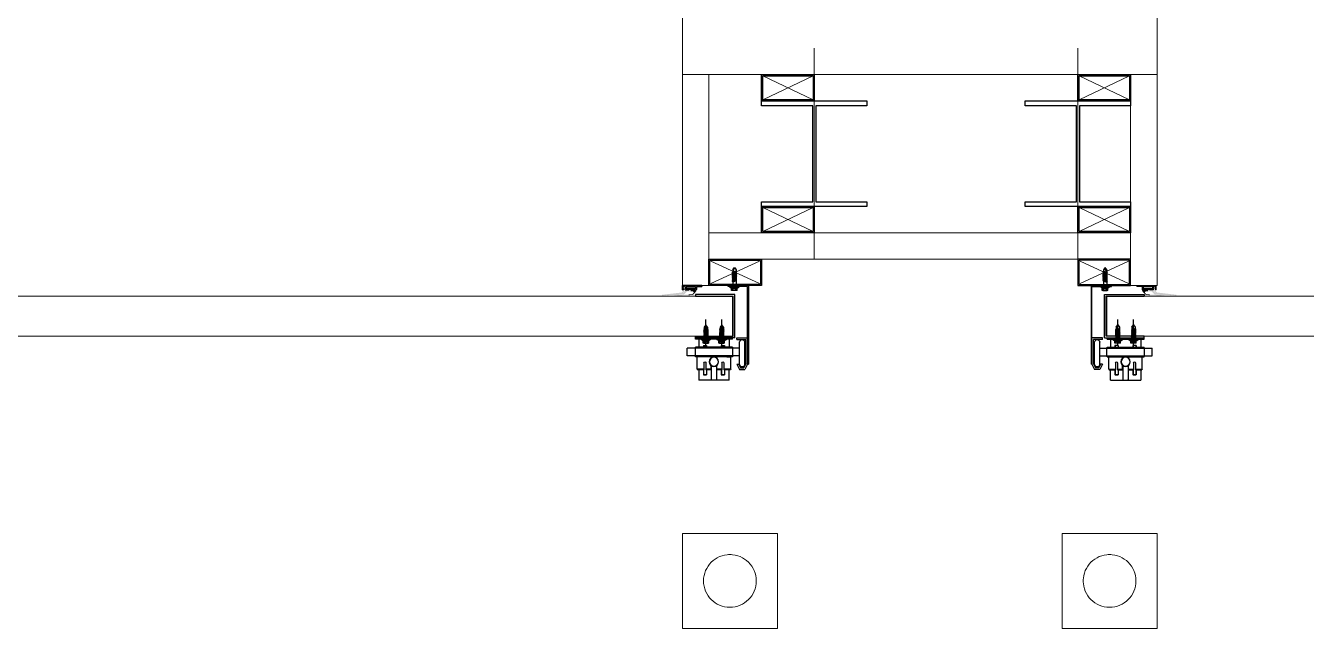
# Model space of a CAD drawing. Header units: millimetres. Extents: x 8456 to 190005487, y 619 to 455456909.
# Drawn here: x 200660.6 to 201034.6, y 158299.9 to 158475.8 of the extents above; entities that cross this region are included whole.
import ezdxf

# ---------------------------------------------------------------- set-up
doc = ezdxf.new("R2010")
doc.units = ezdxf.units.MM
doc.header["$LTSCALE"] = 400
doc.header["$MEASUREMENT"] = 0
for name, pattern in [('지하2층평면도$0$XR-평면도$0$CEN', [62, 60, -1, 0, -1]), ('지하2층평면도$0$XR-평면도$0$HID', [2, 1.1, -0.9]), ('지하2층평면도$0$XR-평면도$0$HIDDEN', [0.375, 0.25, -0.125])]:
    doc.linetypes.add(name, pattern=pattern)
doc.layers.get('0').update_dxf_attribs({"linetype": 'CONTINUOUS'})
for name, color, linetype, lineweight in [('지하2층평면도$0$0DOOR', 4, 'CONTINUOUS', 25), ('지하2층평면도$0$0FURN1', 8, '지하2층평면도$0$XR-평면도$0$HID', 18), ('지하2층평면도$0$0LINE', 1, '지하2층평면도$0$XR-평면도$0$CEN', 15), ('지하2층평면도$0$0OPEN', 1, '지하2층평면도$0$XR-평면도$0$HID', 15), ('지하2층평면도$0$0PANL', 6, 'CONTINUOUS', 20), ('지하2층평면도$0$0STL', 3, 'CONTINUOUS', 25)]:
    doc.layers.add(name, color=color, linetype=linetype, lineweight=lineweight)

# ---------------------------------------------------------------- blocks, each defined once
blk = doc.blocks.new('지하2층평면도$0$XR-평면도$0$$0$A$C3B9B04BD')
at = {"layer": '지하2층평면도$0$0OPEN', "color": 8}
for p, q in [((47.7, -47.7), (2.3, 47.7)), ((47.7, 47.7), (2.3, -47.7))]:
    blk.add_line(p, q, dxfattribs=at)
at = {"layer": '지하2층평면도$0$0STL', "color": 8}
for points in [[(0, -50), (50, -50), (50, 50), (0, 50)], [(2.3, -47.7), (47.7, -47.7), (47.7, 47.7), (2.3, 47.7)]]:
    blk.add_lwpolyline(points, close=True, dxfattribs=at)
blk = doc.blocks.new('지하2층평면도$0$XR-평면도$0$COLDSEAL')
at = {"layer": '지하2층평면도$0$0DOOR'}
for points in [[(33005188.6, -18005058), (33005172.6, -18005058), (33005172.6, -18005059.7), (33005177.3, -18005059.7), (33005177.3, -18005062.2), (33005184.6, -18005062.2), (33005184.6, -18005059.7), (33005188.6, -18005059.7)], [(33005170.6, -18005063.9, 0.197399), (33005171.5, -18005066), (33005176.6, -18005071.2, 0.18871), (33005178.6, -18005072.1), (33005184.8, -18005072.4), (33005184.8, -18005071), (33005179.3, -18005070.7, -0.18871), (33005177.3, -18005069.8), (33005176, -18005068.3, -0.615818), (33005177.6, -18005065.2), (33005181.4, -18005065.2), (33005181.4, -18005062.2), (33005176.6, -18005062.2), (33005170.6, -18005062.2)], [(33005211.7, -18005072.6), (33005179.3, -18005070.7, -0.18343), (33005177.4, -18005069.8, 0.18343), (33005179.3, -18005070.7), (33005184.8, -18005071), (33005184.8, -18005072.4), (33005211.6, -18005073.6, 0.984406), (33005211.7, -18005072.6, -0.000575)], [(33005181.4, -18005065.2), (33005181.4, -18005062.2), (33005184.6, -18005062.2), (33005190.6, -18005062.2), (33005193.2, -18005065.9, 0.221798), (33005198.3, -18005068.9), (33005226.1, -18005071.5, -0.890519), (33005226, -18005072.5, -0.090217), (33005225.9, -18005072.4), (33005197.9, -18005071.5, -0.221798), (33005190.4, -18005067.7), (33005188.8, -18005065.7, 0.266432), (33005188, -18005065.2)]]:
    blk.add_hatch(color=8, dxfattribs=at).paths.add_polyline_path(points)
h = blk.add_hatch(color=8, dxfattribs=at)
edge = h.paths.add_edge_path()
edge.add_line((33005235.4, -18005071.6), (33005235.3, -18005073.2))
edge.add_line((33005235.3, -18005073.2), (33005197.1, -18005068.9))
edge.add_arc((33005197.3, -18005067.9), 1, 226.9147, 263.5326, ccw=False)
edge.add_line((33005196.6, -18005068.7), (33005193.8, -18005066))
edge.add_arc((33005194.4, -18005065.3), 1, 190.8667, 226.9147, ccw=False)
edge.add_line((33005193.5, -18005065.5), (33005192.4, -18005059.8))
edge.add_arc((33005191.4, -18005060), 1, 10.8667, 49.2164)
edge.add_arc((33005193.3, -18005057.7), 2, 311.4859, 229.2164, ccw=False)
edge.add_line((33005194.7, -18005059.2), (33005194.9, -18005061.4))
edge.add_line((33005194.9, -18005061.4), (33005196, -18005064.8))
edge.add_arc((33005197, -18005064.5), 1, 197.7167, 223.7852)
edge.add_line((33005196.2, -18005065.2), (33005198, -18005067))
edge.add_arc((33005198.7, -18005066.3), 1, 223.7852, 263.3102)
edge.add_line((33005198.6, -18005067.3), (33005235.4, -18005071.6))
at = {"layer": '지하2층평면도$0$0DOOR', "color": 8}
for p, q in [((33005160.4, -18005054.1), (33005196.9, -18005054.1)), ((33005160.4, -18005054.1), (33005160.4, -18005055.6)), ((33005170.4, -18005055.6), (33005160.4, -18005055.6)), ((33005170.4, -18005055.6), (33005170.4, -18005061.6)), ((33005189.9, -18005055.6), (33005171.9, -18005055.6)), ((33005171.9, -18005055.6), (33005171.9, -18005060.6)), ((33005174.9, -18005054.1), (33005196.9, -18005054.1)), ((33005189.9, -18005055.6), (33005189.9, -18005060.6)), ((33005189.9, -18005055.6), (33005189.9, -18005060.6)), ((33005196.9, -18005062.1), (33005196.9, -18005054.1)), ((33005176.9, -18005062.1), (33005170.9, -18005062.1)), ((33005176.9, -18005060.6), (33005171.9, -18005060.6)), ((33005176.9, -18005062.1), (33005176.9, -18005060.6)), ((33005184.9, -18005062.1), (33005184.9, -18005060.6)), ((33005189.9, -18005060.6), (33005184.9, -18005060.6)), ((33005191.8, -18005062.1), (33005184.9, -18005062.1)), ((33005191.8, -18005062.1), (33005191.8, -18005059.4)), ((33005194.9, -18005060.5), (33005194.9, -18005059.4)), ((33005194.9, -18005060.5), (33005194.9, -18005059.4)), ((33005195.3, -18005060.5), (33005194.9, -18005060.5)), ((33005195.3, -18005060.5), (33005194.9, -18005060.5)), ((33005195.3, -18005060.5), (33005195.3, -18005061.6)), ((33005196.9, -18005062.1), (33005195.8, -18005062.1))]:
    blk.add_line(p, q, dxfattribs=at)
for centre, radius, start, end in [((33005193.3, -18005057.7), 2.25, 313.5422, 226.4578), ((33005170.9, -18005061.6), 0.5, 180, 270), ((33005195.8, -18005061.6), 0.5, 180, 270), ((33005195.8, -18005061.6), 0.5, 180, 270)]:
    blk.add_arc(centre, radius, start, end, dxfattribs=at)
blk = doc.blocks.new('지하2층평면도$0$XR-평면도$0$OHD-2(평)')
at = {"layer": '지하2층평면도$0$0DOOR', "color": 8}
for p, q in [((-202.7, 26.2), (-194.4, 22.8)), ((-202.7, 26.2), (-194.4, 22.8)), ((-202.7, 24.3), (-194.4, 20.9)), ((-202.7, 24.3), (-194.4, 20.9)), ((-201.7, 29.6), (-201.7, 26.2)), ((-201.7, 25.4), (-201.7, 24.3)), ((-197.4, 25.8), (-194.4, 24.6)), ((-197.4, 25.8), (-194.4, 24.6)), ((-195.4, 29.6), (-195.4, 25.4)), ((-195.4, 24.6), (-195.4, 23.6)), ((2402.7, 26.2), (2394.4, 22.8)), ((2402.7, 26.2), (2394.4, 22.8)), ((2397.4, 25.8), (2394.4, 24.6)), ((2397.4, 25.8), (2394.4, 24.6)), ((2402.7, 24.3), (2394.4, 20.9)), ((2402.7, 24.3), (2394.4, 20.9)), ((2395.4, 29.6), (2395.4, 25.4)), ((2395.4, 24.6), (2395.4, 23.6)), ((2401.7, 29.6), (2401.7, 26.2)), ((2401.7, 25.4), (2401.7, 24.3)), ((-202.7, 22.5), (-194.4, 19.1)), ((-202.7, 22.5), (-194.4, 19.1)), ((-202.7, 20.7), (-194.4, 17.3)), ((-202.7, 20.7), (-194.4, 17.3)), ((-202.7, 18.8), (-194.4, 15.4)), ((-202.7, 18.8), (-194.4, 15.4)), ((-202.7, 17), (-194.4, 13.6)), ((-202.7, 17), (-194.4, 13.6)), ((-202.7, 15.2), (-194.4, 11.8)), ((-202.7, 15.2), (-194.4, 11.8)), ((-202.7, 13.3), (-194.4, 9.9)), ((-202.7, 13.3), (-194.4, 9.9)), ((-202.7, 11.5), (-194.4, 8.1)), ((-202.7, 11.5), (-194.4, 8.1)), ((-202.7, 9.7), (-196.7, 7.3)), ((-201.7, 23.5), (-201.7, 22.5)), ((-201.7, 21.7), (-201.7, 20.7)), ((-201.7, 19.9), (-201.7, 18.8)), ((-201.7, 18), (-201.7, 17)), ((-201.7, 16.2), (-201.7, 15.2)), ((-201.7, 14.4), (-201.7, 13.3)), ((-201.7, 12.5), (-201.7, 11.5)), ((-201.7, 10.7), (-201.7, 9.7)), ((-201.7, 8.9), (-201.7, 0)), ((-195.4, 22.8), (-195.4, 21.7)), ((-195.4, 20.9), (-195.4, 19.9)), ((-195.4, 19.1), (-195.4, 18.1)), ((-195.4, 17.3), (-195.4, 16.2)), ((-195.4, 15.4), (-195.4, 14.4)), ((-195.4, 13.6), (-195.4, 12.6)), ((-195.4, 11.8), (-195.4, 10.7)), ((-195.4, 9.9), (-195.4, 8.9)), ((-195.4, 8.1), (-195.4, 0)), ((2402.7, 22.5), (2394.4, 19.1)), ((2402.7, 22.5), (2394.4, 19.1)), ((2402.7, 20.7), (2394.4, 17.3)), ((2402.7, 20.7), (2394.4, 17.3)), ((2402.7, 18.8), (2394.4, 15.4)), ((2402.7, 18.8), (2394.4, 15.4)), ((2402.7, 17), (2394.4, 13.6)), ((2402.7, 17), (2394.4, 13.6)), ((2402.7, 15.2), (2394.4, 11.8)), ((2402.7, 15.2), (2394.4, 11.8)), ((2402.7, 13.3), (2394.4, 9.9)), ((2402.7, 13.3), (2394.4, 9.9)), ((2402.7, 11.5), (2394.4, 8.1)), ((2402.7, 11.5), (2394.4, 8.1)), ((2395.4, 22.8), (2395.4, 21.7)), ((2395.4, 20.9), (2395.4, 19.9)), ((2395.4, 19.1), (2395.4, 18.1)), ((2395.4, 17.3), (2395.4, 16.2)), ((2395.4, 15.4), (2395.4, 14.4)), ((2395.4, 13.6), (2395.4, 12.6)), ((2395.4, 11.8), (2395.4, 10.7)), ((2395.4, 9.9), (2395.4, 8.9)), ((2395.4, 8.1), (2395.4, 0)), ((2402.7, 9.7), (2396.7, 7.3)), ((2401.7, 23.5), (2401.7, 22.5)), ((2401.7, 21.7), (2401.7, 20.7)), ((2401.7, 19.9), (2401.7, 18.8)), ((2401.7, 18), (2401.7, 17)), ((2401.7, 16.2), (2401.7, 15.2)), ((2401.7, 14.4), (2401.7, 13.3)), ((2401.7, 12.5), (2401.7, 11.5)), ((2401.7, 10.7), (2401.7, 9.7)), ((2401.7, 8.9), (2401.7, 0)), ((-203.8, -5.4), (-193.3, -5.4)), ((-203.8, -9.1), (-203.8, -5.4)), ((-202.6, -9.6), (-194.4, -9.6)), ((-201.2, -9.1), (-201.2, -5.4)), ((-195.8, -9.1), (-195.8, -5.4)), ((-195.4, -96), (-195.4, -20)), ((-193.3, -9.1), (-193.3, -5.4)), ((2403.8, -5.4), (2393.3, -5.4)), ((2393.3, -9.1), (2393.3, -5.4)), ((2402.6, -9.6), (2394.4, -9.6)), ((2395.4, -96), (2395.4, -20)), ((2395.8, -9.1), (2395.8, -5.4)), ((2401.2, -9.1), (2401.2, -5.4)), ((2403.8, -9.1), (2403.8, -5.4)), ((-174.5, -114.5), (-174.5, -64.1)), ((-144.5, -114.5), (-144.5, -64.1)), ((2344.5, -114.5), (2344.5, -64.1)), ((2374.5, -114.5), (2374.5, -64.1)), ((-170.4, -82.6), (-178.7, -86)), ((-170.4, -82.6), (-178.7, -86)), ((-175.7, -82.9), (-178.7, -84.2)), ((-175.7, -82.9), (-178.7, -84.2)), ((-170.4, -84.4), (-178.7, -87.9)), ((-170.4, -84.4), (-178.7, -87.9)), ((-170.4, -86.3), (-178.7, -89.7)), ((-170.4, -86.3), (-178.7, -89.7)), ((-170.4, -88.1), (-178.7, -91.5)), ((-170.4, -88.1), (-178.7, -91.5)), ((-170.4, -89.9), (-178.7, -93.4)), ((-170.4, -89.9), (-178.7, -93.4)), ((-170.4, -91.8), (-178.7, -95.2)), ((-170.4, -91.8), (-178.7, -95.2)), ((-170.4, -93.6), (-178.7, -97)), ((-170.4, -93.6), (-178.7, -97)), ((-170.4, -95.4), (-178.7, -98.9)), ((-170.4, -95.4), (-178.7, -98.9)), ((-177.7, -79.1), (-177.7, -83.4)), ((-177.7, -84.2), (-177.7, -85.2)), ((-177.7, -86), (-177.7, -87.1)), ((-177.7, -87.9), (-177.7, -88.9)), ((-177.7, -89.7), (-177.7, -90.7)), ((-177.7, -91.5), (-177.7, -92.5)), ((-177.7, -93.4), (-177.7, -94.4)), ((-177.7, -95.2), (-177.7, -96.2)), ((-177.7, -97), (-177.7, -98)), ((-171.4, -79.1), (-171.4, -82.6)), ((-171.4, -83.4), (-171.4, -84.4)), ((-171.4, -85.2), (-171.4, -86.3)), ((-171.4, -87.1), (-171.4, -88.1)), ((-171.4, -88.9), (-171.4, -89.9)), ((-171.4, -90.7), (-171.4, -91.8)), ((-171.4, -92.6), (-171.4, -93.6)), ((-171.4, -94.4), (-171.4, -95.4)), ((-171.4, -96.2), (-171.4, -97.3)), ((-140.4, -82.6), (-148.7, -86)), ((-140.4, -82.6), (-148.7, -86)), ((-145.7, -82.9), (-148.7, -84.2)), ((-145.7, -82.9), (-148.7, -84.2)), ((-140.4, -84.4), (-148.7, -87.9)), ((-140.4, -84.4), (-148.7, -87.9)), ((-140.4, -86.3), (-148.7, -89.7)), ((-140.4, -86.3), (-148.7, -89.7)), ((-140.4, -88.1), (-148.7, -91.5)), ((-140.4, -88.1), (-148.7, -91.5)), ((-140.4, -89.9), (-148.7, -93.4)), ((-140.4, -89.9), (-148.7, -93.4)), ((-140.4, -91.8), (-148.7, -95.2)), ((-140.4, -91.8), (-148.7, -95.2)), ((-140.4, -93.6), (-148.7, -97)), ((-140.4, -93.6), (-148.7, -97)), ((-140.4, -95.4), (-148.7, -98.9)), ((-140.4, -95.4), (-148.7, -98.9)), ((-147.7, -79.1), (-147.7, -83.4)), ((-147.7, -84.2), (-147.7, -85.2)), ((-147.7, -86), (-147.7, -87.1)), ((-147.7, -87.9), (-147.7, -88.9)), ((-147.7, -89.7), (-147.7, -90.7)), ((-147.7, -91.5), (-147.7, -92.5)), ((-147.7, -93.4), (-147.7, -94.4)), ((-147.7, -95.2), (-147.7, -96.2)), ((-147.7, -97), (-147.7, -98)), ((-141.4, -79.1), (-141.4, -82.6)), ((-141.4, -83.4), (-141.4, -84.4)), ((-141.4, -85.2), (-141.4, -86.3)), ((-141.4, -87.1), (-141.4, -88.1)), ((-141.4, -88.9), (-141.4, -89.9)), ((-141.4, -90.7), (-141.4, -91.8)), ((-141.4, -92.6), (-141.4, -93.6)), ((-141.4, -94.4), (-141.4, -95.4)), ((-141.4, -96.2), (-141.4, -97.3)), ((2340.4, -82.6), (2348.7, -86)), ((2340.4, -82.6), (2348.7, -86)), ((2340.4, -84.4), (2348.7, -87.9)), ((2340.4, -84.4), (2348.7, -87.9)), ((2340.4, -86.3), (2348.7, -89.7)), ((2340.4, -86.3), (2348.7, -89.7)), ((2340.4, -88.1), (2348.7, -91.5)), ((2340.4, -88.1), (2348.7, -91.5)), ((2340.4, -89.9), (2348.7, -93.4)), ((2340.4, -89.9), (2348.7, -93.4)), ((2340.4, -91.8), (2348.7, -95.2)), ((2340.4, -91.8), (2348.7, -95.2)), ((2340.4, -93.6), (2348.7, -97)), ((2340.4, -93.6), (2348.7, -97)), ((2340.4, -95.4), (2348.7, -98.9)), ((2340.4, -95.4), (2348.7, -98.9)), ((2341.4, -79.1), (2341.4, -82.6)), ((2341.4, -83.4), (2341.4, -84.4)), ((2341.4, -85.2), (2341.4, -86.3)), ((2341.4, -87.1), (2341.4, -88.1)), ((2341.4, -88.9), (2341.4, -89.9)), ((2341.4, -90.7), (2341.4, -91.8)), ((2341.4, -92.6), (2341.4, -93.6)), ((2341.4, -94.4), (2341.4, -95.4)), ((2341.4, -96.2), (2341.4, -97.3)), ((2345.7, -82.9), (2348.7, -84.2)), ((2345.7, -82.9), (2348.7, -84.2)), ((2347.7, -79.1), (2347.7, -83.4)), ((2347.7, -84.2), (2347.7, -85.2)), ((2347.7, -86), (2347.7, -87.1)), ((2347.7, -87.9), (2347.7, -88.9)), ((2347.7, -89.7), (2347.7, -90.7)), ((2347.7, -91.5), (2347.7, -92.5)), ((2347.7, -93.4), (2347.7, -94.4)), ((2347.7, -95.2), (2347.7, -96.2)), ((2347.7, -97), (2347.7, -98)), ((2370.4, -82.6), (2378.7, -86)), ((2370.4, -82.6), (2378.7, -86)), ((2370.4, -84.4), (2378.7, -87.9)), ((2370.4, -84.4), (2378.7, -87.9)), ((2370.4, -86.3), (2378.7, -89.7)), ((2370.4, -86.3), (2378.7, -89.7)), ((2370.4, -88.1), (2378.7, -91.5)), ((2370.4, -88.1), (2378.7, -91.5)), ((2370.4, -89.9), (2378.7, -93.4)), ((2370.4, -89.9), (2378.7, -93.4)), ((2370.4, -91.8), (2378.7, -95.2)), ((2370.4, -91.8), (2378.7, -95.2)), ((2370.4, -93.6), (2378.7, -97)), ((2370.4, -93.6), (2378.7, -97)), ((2370.4, -95.4), (2378.7, -98.9)), ((2370.4, -95.4), (2378.7, -98.9)), ((2371.4, -79.1), (2371.4, -82.6)), ((2371.4, -83.4), (2371.4, -84.4)), ((2371.4, -85.2), (2371.4, -86.3)), ((2371.4, -87.1), (2371.4, -88.1)), ((2371.4, -88.9), (2371.4, -89.9)), ((2371.4, -90.7), (2371.4, -91.8)), ((2371.4, -92.6), (2371.4, -93.6)), ((2371.4, -94.4), (2371.4, -95.4)), ((2371.4, -96.2), (2371.4, -97.3)), ((2375.7, -82.9), (2378.7, -84.2)), ((2375.7, -82.9), (2378.7, -84.2)), ((2377.7, -79.1), (2377.7, -83.4)), ((2377.7, -84.2), (2377.7, -85.2)), ((2377.7, -86), (2377.7, -87.1)), ((2377.7, -87.9), (2377.7, -88.9)), ((2377.7, -89.7), (2377.7, -90.7)), ((2377.7, -91.5), (2377.7, -92.5)), ((2377.7, -93.4), (2377.7, -94.4)), ((2377.7, -95.2), (2377.7, -96.2)), ((2377.7, -97), (2377.7, -98)), ((-218.4, -149.2), (-218.4, -107.5)), ((-208.4, -149.2), (-208.4, -107.5)), ((-208.4, -118.5), (-194.9, -118.5)), ((-194.7, -99.2), (-124.7, -99.2)), ((-194.7, -101.5), (-194.7, -99.2)), ((-194.7, -101.5), (-124.7, -101.5)), ((-194.7, -116.5), (-124.7, -116.5)), ((-188.5, -101.5), (-188.5, -116.5)), ((-179.8, -109), (-179.8, -105.3)), ((-169.3, -105.3), (-179.8, -105.3)), ((-170.4, -97.3), (-178.7, -100.7)), ((-170.4, -97.3), (-178.7, -100.7)), ((-170.5, -109.5), (-178.6, -109.5)), ((-177.7, -98.9), (-177.7, -99.9)), ((-177.7, -100.7), (-177.7, -101.5)), ((-177.3, -109), (-177.3, -105.3)), ((-170.4, -99.1), (-176.3, -101.5)), ((-171.8, -109), (-171.8, -105.3)), ((-171.4, -98.1), (-171.4, -99.1)), ((-171.4, -99.9), (-171.4, -101.5)), ((-169.3, -109), (-169.3, -105.3)), ((-149.8, -109), (-149.8, -105.3)), ((-139.3, -105.3), (-149.8, -105.3)), ((-140.4, -97.3), (-148.7, -100.7)), ((-140.4, -97.3), (-148.7, -100.7)), ((-140.5, -109.5), (-148.6, -109.5)), ((-147.7, -98.9), (-147.7, -99.9)), ((-147.7, -100.7), (-147.7, -101.5)), ((-147.3, -109), (-147.3, -105.3)), ((-140.4, -99.1), (-146.3, -101.5)), ((-141.8, -109), (-141.8, -105.3)), ((-141.4, -98.1), (-141.4, -99.1)), ((-141.4, -99.9), (-141.4, -101.5)), ((-139.3, -109), (-139.3, -105.3)), ((-131, -101.5), (-131, -116.5)), ((-124.7, -101.5), (-124.7, -99.2)), ((-124.6, -118.5), (-109.1, -118.5)), ((-109.1, -133.5), (-109.1, -118.5)), ((2309.1, -133.5), (2309.1, -118.5)), ((2324.6, -118.5), (2309.1, -118.5)), ((2394.7, -99.2), (2324.7, -99.2)), ((2324.7, -101.5), (2324.7, -99.2)), ((2394.7, -101.5), (2324.7, -101.5)), ((2394.7, -116.5), (2324.7, -116.5)), ((2331, -101.5), (2331, -116.5)), ((2339.3, -109), (2339.3, -105.3)), ((2339.3, -105.3), (2349.8, -105.3)), ((2340.4, -97.3), (2348.7, -100.7)), ((2340.4, -97.3), (2348.7, -100.7)), ((2340.4, -99.1), (2346.3, -101.5)), ((2340.5, -109.5), (2348.6, -109.5)), ((2341.4, -98.1), (2341.4, -99.1)), ((2341.4, -99.9), (2341.4, -101.5)), ((2341.8, -109), (2341.8, -105.3)), ((2347.3, -109), (2347.3, -105.3)), ((2347.7, -98.9), (2347.7, -99.9)), ((2347.7, -100.7), (2347.7, -101.5)), ((2349.8, -109), (2349.8, -105.3)), ((2369.3, -109), (2369.3, -105.3)), ((2369.3, -105.3), (2379.8, -105.3)), ((2370.4, -97.3), (2378.7, -100.7)), ((2370.4, -97.3), (2378.7, -100.7)), ((2370.4, -99.1), (2376.3, -101.5)), ((2370.5, -109.5), (2378.6, -109.5)), ((2371.4, -98.1), (2371.4, -99.1)), ((2371.4, -99.9), (2371.4, -101.5)), ((2371.8, -109), (2371.8, -105.3)), ((2377.3, -109), (2377.3, -105.3)), ((2377.7, -98.9), (2377.7, -99.9)), ((2377.7, -100.7), (2377.7, -101.5)), ((2379.8, -109), (2379.8, -105.3)), ((2388.5, -101.5), (2388.5, -116.5)), ((2394.7, -101.5), (2394.7, -99.2)), ((2408.4, -118.5), (2394.9, -118.5)), ((2408.4, -149.2), (2408.4, -107.5)), ((2418.4, -149.2), (2418.4, -107.5)), ((-208.4, -133.5), (-194.8, -133.5)), ((-194.7, -135), (-124.7, -135)), ((-191.5, -158.5), (-191.5, -136.4)), ((-184.1, -135), (-190.7, -135.4)), ((-188.5, -135.1), (-188.5, -135)), ((-135.4, -135), (-128.8, -135.4)), ((-131, -135.1), (-131, -135)), ((-128, -158.5), (-128, -136.4)), ((-124.7, -133.5), (-109.1, -133.5)), ((2324.7, -133.5), (2309.1, -133.5)), ((2394.7, -135), (2324.7, -135)), ((2328, -158.5), (2328, -136.4)), ((2335.4, -135), (2328.8, -135.4)), ((2331, -135.1), (2331, -135)), ((2384.1, -135), (2390.7, -135.4)), ((2388.5, -135.1), (2388.5, -135)), ((2391.5, -158.5), (2391.5, -136.4)), ((2408.4, -133.5), (2394.8, -133.5)), ((-191.5, -158.5), (-178.5, -158.5)), ((-191.5, -158.5), (-191, -159.5)), ((-191, -159.5), (-178.5, -159.5)), ((-188.5, -179.2), (-188.5, -159.5)), ((-178.7, -146.5), (-178.7, -159.5)), ((-178.5, -146.5), (-178.5, -159.5)), ((-174.9, -146.5), (-174.9, -159.5)), ((-174.9, -158.5), (-165.2, -158.5)), ((-174.9, -159.5), (-165.2, -159.5)), ((-174.7, -146.5), (-174.7, -159.5)), ((-165.2, -159.5), (-165.2, -151.6)), ((-164.7, -152), (-164.7, -178.2)), ((-154.7, -152), (-154.7, -178.2)), ((-154.2, -159.5), (-154.2, -151.6)), ((-154.2, -158.5), (-144.5, -158.5)), ((-154.2, -159.5), (-144.5, -159.5)), ((-144.7, -146.5), (-144.7, -159.5)), ((-144.5, -146.5), (-144.5, -159.5)), ((-140.9, -146.5), (-140.9, -159.5)), ((-140.9, -158.5), (-128, -158.5)), ((-140.9, -159.5), (-128.5, -159.5)), ((-140.7, -146.5), (-140.7, -159.5)), ((-131, -159.5), (-131, -179.2)), ((-128, -158.5), (-128.5, -159.5)), ((2340.9, -158.5), (2328, -158.5)), ((2328, -158.5), (2328.5, -159.5)), ((2340.9, -159.5), (2328.5, -159.5)), ((2331, -159.5), (2331, -179.2)), ((2340.7, -146.5), (2340.7, -159.5)), ((2340.9, -146.5), (2340.9, -159.5)), ((2344.5, -146.5), (2344.5, -159.5)), ((2354.2, -158.5), (2344.5, -158.5)), ((2354.2, -159.5), (2344.5, -159.5)), ((2344.7, -146.5), (2344.7, -159.5)), ((2354.2, -159.5), (2354.2, -151.6)), ((2354.7, -152), (2354.7, -178.2)), ((2364.7, -152), (2364.7, -178.2)), ((2365.2, -159.5), (2365.2, -151.6)), ((2374.9, -158.5), (2365.2, -158.5)), ((2374.9, -159.5), (2365.2, -159.5)), ((2374.7, -146.5), (2374.7, -159.5)), ((2374.9, -146.5), (2374.9, -159.5)), ((2378.5, -146.5), (2378.5, -159.5)), ((2391.5, -158.5), (2378.5, -158.5)), ((2391, -159.5), (2378.5, -159.5)), ((2378.7, -146.5), (2378.7, -159.5)), ((2388.5, -179.2), (2388.5, -159.5)), ((2391.5, -158.5), (2391, -159.5)), ((-188.5, -179.2), (-131, -179.2)), ((-163.7, -179.2), (-155.7, -179.2)), ((2388.5, -179.2), (2331, -179.2)), ((2363.7, -179.2), (2355.7, -179.2))]:
    blk.add_line(p, q, dxfattribs=at)
at = {"layer": '지하2층평면도$0$0DOOR', "color": 8, "lineweight": 0}
for p, q in [((2395.4, -20), (-195.4, -20)), ((-195.4, -96), (2395.4, -96))]:
    blk.add_line(p, q, dxfattribs=at)
at = {"layer": '지하2층평면도$0$0DOOR', "color": 8, "linetype": '지하2층평면도$0$XR-평면도$0$HIDDEN'}
for p, q in [((-194.9, -118.5), (-124.7, -118.5)), ((2394.9, -118.5), (2324.6, -118.5)), ((-194.8, -133.5), (-124.7, -133.5)), ((2394.8, -133.5), (2324.7, -133.5))]:
    blk.add_line(p, q, dxfattribs=at)
at = {"layer": '지하2층평면도$0$0DOOR', "color": 8, "linetype": '지하2층평면도$0$XR-평면도$0$HID'}
for p, q in [((-194.7, -118.5), (-124.6, -118.5)), ((-173.7, -113.5), (-179.7, -113.5)), ((-179.7, -113.5), (-179.7, -116.5)), ((-174, -113.8), (-179.5, -113.8)), ((-179.5, -113.8), (-179.5, -116.5)), ((-174, -113.8), (-174, -116.5)), ((-173.7, -113.5), (-173.7, -116.5)), ((-139.7, -113.5), (-145.7, -113.5)), ((-145.7, -113.5), (-145.7, -116.5)), ((-140, -113.8), (-145.5, -113.8)), ((-145.5, -113.8), (-145.5, -116.5)), ((-140, -113.8), (-140, -116.5)), ((-139.7, -113.5), (-139.7, -116.5)), ((2394.9, -118.5), (2324.6, -118.5)), ((2339.7, -113.5), (2345.7, -113.5)), ((2339.7, -113.5), (2339.7, -116.5)), ((2340, -113.8), (2345.5, -113.8)), ((2340, -113.8), (2340, -116.5)), ((2345.5, -113.8), (2345.5, -116.5)), ((2345.7, -113.5), (2345.7, -116.5)), ((2373.7, -113.5), (2379.7, -113.5)), ((2373.7, -113.5), (2373.7, -116.5)), ((2374, -113.8), (2379.5, -113.8)), ((2374, -113.8), (2374, -116.5)), ((2379.5, -113.8), (2379.5, -116.5)), ((2379.7, -113.5), (2379.7, -116.5)), ((-194.7, -133), (-124.6, -133)), ((2394.9, -133), (2324.6, -133)), ((-179.7, -159.5), (-179.7, -169.2)), ((-173.7, -169.2), (-179.7, -169.2)), ((-179.5, -159.5), (-179.5, -169)), ((-179.5, -169), (-174, -169)), ((-174, -159.5), (-174, -169)), ((-173.7, -159.5), (-173.7, -169.2)), ((-145.7, -159.5), (-145.7, -169.2)), ((-139.7, -169.2), (-145.7, -169.2)), ((-145.5, -159.5), (-145.5, -169)), ((-145.5, -169), (-140, -169)), ((-140, -159.5), (-140, -169)), ((-139.7, -159.5), (-139.7, -169.2)), ((2339.7, -159.5), (2339.7, -169.2)), ((2339.7, -169.2), (2345.7, -169.2)), ((2340, -159.5), (2340, -169)), ((2345.5, -169), (2340, -169)), ((2345.5, -159.5), (2345.5, -169)), ((2345.7, -159.5), (2345.7, -169.2)), ((2373.7, -159.5), (2373.7, -169.2)), ((2373.7, -169.2), (2379.7, -169.2)), ((2374, -159.5), (2374, -169)), ((2379.5, -169), (2374, -169)), ((2379.5, -159.5), (2379.5, -169)), ((2379.7, -159.5), (2379.7, -169.2))]:
    blk.add_line(p, q, dxfattribs=at)
at = {"layer": '지하2층평면도$0$0DOOR', "color": 8}
for points in [[(-201.7, 26.6), (-202.7, 26.2), (-201.7, 27)], [(-201.7, 26.6), (-202.7, 26.2), (-201.7, 27)], [(-201.7, 24.7), (-202.7, 24.3), (-201.7, 25.1)], [(-201.7, 24.7), (-202.7, 24.3), (-201.7, 25.1)], [(-201.7, 27.6), (-197.4, 25.8), (-195.4, 27), (-197.8, 29.5), (-198.5, 34.4)], [(-195.4, 29.6), (-198.5, 34.4), (-201.7, 29.6)], [(-195.4, 24.2), (-194.4, 24.6), (-195.4, 23.8)], [(2395.4, 24.2), (2394.4, 24.6), (2395.4, 23.8)], [(2401.7, 27.6), (2397.4, 25.8), (2395.4, 27), (2397.8, 29.5), (2398.5, 34.4)], [(2395.4, 29.6), (2398.5, 34.4), (2401.7, 29.6)], [(2401.7, 26.6), (2402.7, 26.2), (2401.7, 27)], [(2401.7, 26.6), (2402.7, 26.2), (2401.7, 27)], [(2401.7, 24.7), (2402.7, 24.3), (2401.7, 25.1)], [(2401.7, 24.7), (2402.7, 24.3), (2401.7, 25.1)], [(-201.7, 22.9), (-202.7, 22.5), (-201.7, 23.3)], [(-201.7, 22.9), (-202.7, 22.5), (-201.7, 23.3)], [(-201.7, 21.1), (-202.7, 20.7), (-201.7, 21.5)], [(-201.7, 21.1), (-202.7, 20.7), (-201.7, 21.5)], [(-201.7, 19.2), (-202.7, 18.8), (-201.7, 19.6)], [(-201.7, 19.2), (-202.7, 18.8), (-201.7, 19.6)], [(-201.7, 17.4), (-202.7, 17), (-201.7, 17.8)], [(-201.7, 17.4), (-202.7, 17), (-201.7, 17.8)], [(-201.7, 15.6), (-202.7, 15.2), (-201.7, 16)], [(-201.7, 15.6), (-202.7, 15.2), (-201.7, 16)], [(-201.7, 13.7), (-202.7, 13.3), (-201.7, 14.1)], [(-201.7, 13.7), (-202.7, 13.3), (-201.7, 14.1)], [(-201.7, 11.9), (-202.7, 11.5), (-201.7, 12.3)], [(-201.7, 11.9), (-202.7, 11.5), (-201.7, 12.3)], [(-201.7, 10.1), (-202.7, 9.7), (-201.7, 10.5)], [(-195.9, 7.3), (-201.7, 9.7), (-202.7, 9.7), (-201.7, 8.9), (-197.8, 7.3)], [(-195.4, 22.4), (-194.4, 22.8), (-195.4, 22)], [(-195.4, 20.5), (-194.4, 20.9), (-195.4, 20.1)], [(-195.4, 18.7), (-194.4, 19.1), (-195.4, 18.3)], [(-195.4, 16.9), (-194.4, 17.3), (-195.4, 16.5)], [(-195.4, 15), (-194.4, 15.4), (-195.4, 14.6)], [(-195.4, 13.2), (-194.4, 13.6), (-195.4, 12.8)], [(-195.4, 11.4), (-194.4, 11.8), (-195.4, 11)], [(-195.4, 9.5), (-194.4, 9.9), (-195.4, 9.1)], [(-195.4, 7.7), (-194.4, 8.1), (-195.4, 7.3)], [(2395.4, 22.4), (2394.4, 22.8), (2395.4, 22)], [(2395.4, 20.5), (2394.4, 20.9), (2395.4, 20.1)], [(2395.4, 18.7), (2394.4, 19.1), (2395.4, 18.3)], [(2395.4, 16.9), (2394.4, 17.3), (2395.4, 16.5)], [(2395.4, 15), (2394.4, 15.4), (2395.4, 14.6)], [(2395.4, 13.2), (2394.4, 13.6), (2395.4, 12.8)], [(2395.4, 11.4), (2394.4, 11.8), (2395.4, 11)], [(2395.4, 9.5), (2394.4, 9.9), (2395.4, 9.1)], [(2395.4, 7.7), (2394.4, 8.1), (2395.4, 7.3)], [(2395.9, 7.3), (2401.7, 9.7), (2402.7, 9.7), (2401.7, 8.9), (2397.8, 7.3)], [(2401.7, 22.9), (2402.7, 22.5), (2401.7, 23.3)], [(2401.7, 22.9), (2402.7, 22.5), (2401.7, 23.3)], [(2401.7, 21.1), (2402.7, 20.7), (2401.7, 21.5)], [(2401.7, 21.1), (2402.7, 20.7), (2401.7, 21.5)], [(2401.7, 19.2), (2402.7, 18.8), (2401.7, 19.6)], [(2401.7, 19.2), (2402.7, 18.8), (2401.7, 19.6)], [(2401.7, 17.4), (2402.7, 17), (2401.7, 17.8)], [(2401.7, 17.4), (2402.7, 17), (2401.7, 17.8)], [(2401.7, 15.6), (2402.7, 15.2), (2401.7, 16)], [(2401.7, 15.6), (2402.7, 15.2), (2401.7, 16)], [(2401.7, 13.7), (2402.7, 13.3), (2401.7, 14.1)], [(2401.7, 13.7), (2402.7, 13.3), (2401.7, 14.1)], [(2401.7, 11.9), (2402.7, 11.5), (2401.7, 12.3)], [(2401.7, 11.9), (2402.7, 11.5), (2401.7, 12.3)], [(2401.7, 10.1), (2402.7, 9.7), (2401.7, 10.5)], [(-177.7, -84.6), (-178.7, -84.2), (-177.7, -85)], [(-177.7, -86.4), (-178.7, -86), (-177.7, -86.8)], [(-177.7, -88.3), (-178.7, -87.9), (-177.7, -88.7)], [(-177.7, -90.1), (-178.7, -89.7), (-177.7, -90.5)], [(-177.7, -91.9), (-178.7, -91.5), (-177.7, -92.3)], [(-177.7, -93.8), (-178.7, -93.4), (-177.7, -94.2)], [(-177.7, -95.6), (-178.7, -95.2), (-177.7, -96)], [(-177.7, -97.4), (-178.7, -97), (-177.7, -97.8)], [(-177.7, -79.1), (-174.5, -74.3), (-171.4, -79.1)], [(-171.4, -81.2), (-175.7, -83), (-177.7, -81.8), (-175.3, -79.3), (-174.5, -74.3)], [(-171.4, -82.2), (-170.4, -82.6), (-171.4, -81.8)], [(-171.4, -82.2), (-170.4, -82.6), (-171.4, -81.8)], [(-171.4, -84), (-170.4, -84.4), (-171.4, -83.6)], [(-171.4, -84), (-170.4, -84.4), (-171.4, -83.6)], [(-171.4, -85.9), (-170.4, -86.3), (-171.4, -85.5)], [(-171.4, -85.9), (-170.4, -86.3), (-171.4, -85.5)], [(-171.4, -87.7), (-170.4, -88.1), (-171.4, -87.3)], [(-171.4, -87.7), (-170.4, -88.1), (-171.4, -87.3)], [(-171.4, -89.5), (-170.4, -89.9), (-171.4, -89.1)], [(-171.4, -89.5), (-170.4, -89.9), (-171.4, -89.1)], [(-171.4, -91.4), (-170.4, -91.8), (-171.4, -91)], [(-171.4, -91.4), (-170.4, -91.8), (-171.4, -91)], [(-171.4, -93.2), (-170.4, -93.6), (-171.4, -92.8)], [(-171.4, -93.2), (-170.4, -93.6), (-171.4, -92.8)], [(-171.4, -95), (-170.4, -95.4), (-171.4, -94.6)], [(-171.4, -95), (-170.4, -95.4), (-171.4, -94.6)], [(-171.4, -96.9), (-170.4, -97.3), (-171.4, -96.5)], [(-171.4, -96.9), (-170.4, -97.3), (-171.4, -96.5)], [(-147.7, -84.6), (-148.7, -84.2), (-147.7, -85)], [(-147.7, -86.4), (-148.7, -86), (-147.7, -86.8)], [(-147.7, -88.3), (-148.7, -87.9), (-147.7, -88.7)], [(-147.7, -90.1), (-148.7, -89.7), (-147.7, -90.5)], [(-147.7, -91.9), (-148.7, -91.5), (-147.7, -92.3)], [(-147.7, -93.8), (-148.7, -93.4), (-147.7, -94.2)], [(-147.7, -95.6), (-148.7, -95.2), (-147.7, -96)], [(-147.7, -97.4), (-148.7, -97), (-147.7, -97.8)], [(-147.7, -79.1), (-144.5, -74.3), (-141.4, -79.1)], [(-141.4, -81.2), (-145.7, -83), (-147.7, -81.8), (-145.3, -79.3), (-144.5, -74.3)], [(-141.4, -82.2), (-140.4, -82.6), (-141.4, -81.8)], [(-141.4, -82.2), (-140.4, -82.6), (-141.4, -81.8)], [(-141.4, -84), (-140.4, -84.4), (-141.4, -83.6)], [(-141.4, -84), (-140.4, -84.4), (-141.4, -83.6)], [(-141.4, -85.9), (-140.4, -86.3), (-141.4, -85.5)], [(-141.4, -85.9), (-140.4, -86.3), (-141.4, -85.5)], [(-141.4, -87.7), (-140.4, -88.1), (-141.4, -87.3)], [(-141.4, -87.7), (-140.4, -88.1), (-141.4, -87.3)], [(-141.4, -89.5), (-140.4, -89.9), (-141.4, -89.1)], [(-141.4, -89.5), (-140.4, -89.9), (-141.4, -89.1)], [(-141.4, -91.4), (-140.4, -91.8), (-141.4, -91)], [(-141.4, -91.4), (-140.4, -91.8), (-141.4, -91)], [(-141.4, -93.2), (-140.4, -93.6), (-141.4, -92.8)], [(-141.4, -93.2), (-140.4, -93.6), (-141.4, -92.8)], [(-141.4, -95), (-140.4, -95.4), (-141.4, -94.6)], [(-141.4, -95), (-140.4, -95.4), (-141.4, -94.6)], [(-141.4, -96.9), (-140.4, -97.3), (-141.4, -96.5)], [(-141.4, -96.9), (-140.4, -97.3), (-141.4, -96.5)], [(2341.4, -82.2), (2340.4, -82.6), (2341.4, -81.8)], [(2341.4, -82.2), (2340.4, -82.6), (2341.4, -81.8)], [(2341.4, -84), (2340.4, -84.4), (2341.4, -83.6)], [(2341.4, -84), (2340.4, -84.4), (2341.4, -83.6)], [(2341.4, -85.9), (2340.4, -86.3), (2341.4, -85.5)], [(2341.4, -85.9), (2340.4, -86.3), (2341.4, -85.5)], [(2341.4, -87.7), (2340.4, -88.1), (2341.4, -87.3)], [(2341.4, -87.7), (2340.4, -88.1), (2341.4, -87.3)], [(2341.4, -89.5), (2340.4, -89.9), (2341.4, -89.1)], [(2341.4, -89.5), (2340.4, -89.9), (2341.4, -89.1)], [(2341.4, -91.4), (2340.4, -91.8), (2341.4, -91)], [(2341.4, -91.4), (2340.4, -91.8), (2341.4, -91)], [(2341.4, -93.2), (2340.4, -93.6), (2341.4, -92.8)], [(2341.4, -93.2), (2340.4, -93.6), (2341.4, -92.8)], [(2341.4, -95), (2340.4, -95.4), (2341.4, -94.6)], [(2341.4, -95), (2340.4, -95.4), (2341.4, -94.6)], [(2341.4, -96.9), (2340.4, -97.3), (2341.4, -96.5)], [(2341.4, -96.9), (2340.4, -97.3), (2341.4, -96.5)], [(2347.7, -79.1), (2344.5, -74.3), (2341.4, -79.1)], [(2341.4, -81.2), (2345.7, -83), (2347.7, -81.8), (2345.3, -79.3), (2344.5, -74.3)], [(2347.7, -84.6), (2348.7, -84.2), (2347.7, -85)], [(2347.7, -86.4), (2348.7, -86), (2347.7, -86.8)], [(2347.7, -88.3), (2348.7, -87.9), (2347.7, -88.7)], [(2347.7, -90.1), (2348.7, -89.7), (2347.7, -90.5)], [(2347.7, -91.9), (2348.7, -91.5), (2347.7, -92.3)], [(2347.7, -93.8), (2348.7, -93.4), (2347.7, -94.2)], [(2347.7, -95.6), (2348.7, -95.2), (2347.7, -96)], [(2347.7, -97.4), (2348.7, -97), (2347.7, -97.8)], [(2371.4, -82.2), (2370.4, -82.6), (2371.4, -81.8)], [(2371.4, -82.2), (2370.4, -82.6), (2371.4, -81.8)], [(2371.4, -84), (2370.4, -84.4), (2371.4, -83.6)], [(2371.4, -84), (2370.4, -84.4), (2371.4, -83.6)], [(2371.4, -85.9), (2370.4, -86.3), (2371.4, -85.5)], [(2371.4, -85.9), (2370.4, -86.3), (2371.4, -85.5)], [(2371.4, -87.7), (2370.4, -88.1), (2371.4, -87.3)], [(2371.4, -87.7), (2370.4, -88.1), (2371.4, -87.3)], [(2371.4, -89.5), (2370.4, -89.9), (2371.4, -89.1)], [(2371.4, -89.5), (2370.4, -89.9), (2371.4, -89.1)], [(2371.4, -91.4), (2370.4, -91.8), (2371.4, -91)], [(2371.4, -91.4), (2370.4, -91.8), (2371.4, -91)], [(2371.4, -93.2), (2370.4, -93.6), (2371.4, -92.8)], [(2371.4, -93.2), (2370.4, -93.6), (2371.4, -92.8)], [(2371.4, -95), (2370.4, -95.4), (2371.4, -94.6)], [(2371.4, -95), (2370.4, -95.4), (2371.4, -94.6)], [(2371.4, -96.9), (2370.4, -97.3), (2371.4, -96.5)], [(2371.4, -96.9), (2370.4, -97.3), (2371.4, -96.5)], [(2377.7, -79.1), (2374.5, -74.3), (2371.4, -79.1)], [(2371.4, -81.2), (2375.7, -83), (2377.7, -81.8), (2375.3, -79.3), (2374.5, -74.3)], [(2377.7, -84.6), (2378.7, -84.2), (2377.7, -85)], [(2377.7, -86.4), (2378.7, -86), (2377.7, -86.8)], [(2377.7, -88.3), (2378.7, -87.9), (2377.7, -88.7)], [(2377.7, -90.1), (2378.7, -89.7), (2377.7, -90.5)], [(2377.7, -91.9), (2378.7, -91.5), (2377.7, -92.3)], [(2377.7, -93.8), (2378.7, -93.4), (2377.7, -94.2)], [(2377.7, -95.6), (2378.7, -95.2), (2377.7, -96)], [(2377.7, -97.4), (2378.7, -97), (2377.7, -97.8)], [(-177.7, -99.3), (-178.7, -98.9), (-177.7, -99.7)], [(-177.7, -101.1), (-178.7, -100.7), (-177.7, -101.5)], [(-177.2, -101.5), (-171.4, -99.1), (-170.4, -99.1), (-171.4, -99.9), (-175.2, -101.5)], [(-171.4, -98.7), (-170.4, -99.1), (-171.4, -98.3)], [(-147.7, -99.3), (-148.7, -98.9), (-147.7, -99.7)], [(-147.7, -101.1), (-148.7, -100.7), (-147.7, -101.5)], [(-147.2, -101.5), (-141.4, -99.1), (-140.4, -99.1), (-141.4, -99.9), (-145.2, -101.5)], [(-141.4, -98.7), (-140.4, -99.1), (-141.4, -98.3)], [(2341.4, -98.7), (2340.4, -99.1), (2341.4, -98.3)], [(2347.2, -101.5), (2341.4, -99.1), (2340.4, -99.1), (2341.4, -99.9), (2345.2, -101.5)], [(2347.7, -99.3), (2348.7, -98.9), (2347.7, -99.7)], [(2347.7, -101.1), (2348.7, -100.7), (2347.7, -101.5)], [(2371.4, -98.7), (2370.4, -99.1), (2371.4, -98.3)], [(2377.2, -101.5), (2371.4, -99.1), (2370.4, -99.1), (2371.4, -99.9), (2375.2, -101.5)], [(2377.7, -99.3), (2378.7, -98.9), (2377.7, -99.7)], [(2377.7, -101.1), (2378.7, -100.7), (2377.7, -101.5)]]:
    blk.add_lwpolyline(points, dxfattribs=at)
for points in [[(-194.4, 22.8), (-195.4, 23.6), (-201.7, 26.2), (-202.7, 26.2), (-201.7, 25.4), (-195.4, 22.8)], [(-194.4, 20.9), (-195.4, 21.7), (-201.7, 24.3), (-202.7, 24.3), (-201.7, 23.5), (-195.4, 20.9)], [(-194.4, 24.6), (-195.4, 25.4), (-196.4, 25.8), (-197.4, 25.8), (-196.4, 25), (-195.4, 24.6)], [(2394.4, 22.8), (2395.4, 23.6), (2401.7, 26.2), (2402.7, 26.2), (2401.7, 25.4), (2395.4, 22.8)], [(2394.4, 24.6), (2395.4, 25.4), (2396.4, 25.8), (2397.4, 25.8), (2396.4, 25), (2395.4, 24.6)], [(2394.4, 20.9), (2395.4, 21.7), (2401.7, 24.3), (2402.7, 24.3), (2401.7, 23.5), (2395.4, 20.9)], [(-194.4, 19.1), (-195.4, 19.9), (-201.7, 22.5), (-202.7, 22.5), (-201.7, 21.7), (-195.4, 19.1)], [(-194.4, 17.3), (-195.4, 18.1), (-201.7, 20.7), (-202.7, 20.7), (-201.7, 19.9), (-195.4, 17.3)], [(-194.4, 15.4), (-195.4, 16.2), (-201.7, 18.8), (-202.7, 18.8), (-201.7, 18), (-195.4, 15.4)], [(-194.4, 13.6), (-195.4, 14.4), (-201.7, 17), (-202.7, 17), (-201.7, 16.2), (-195.4, 13.6)], [(-194.4, 11.8), (-195.4, 12.6), (-201.7, 15.2), (-202.7, 15.2), (-201.7, 14.4), (-195.4, 11.8)], [(-194.4, 9.9), (-195.4, 10.7), (-201.7, 13.3), (-202.7, 13.3), (-201.7, 12.5), (-195.4, 9.9)], [(-194.4, 8.1), (-195.4, 8.9), (-201.7, 11.5), (-202.7, 11.5), (-201.7, 10.7), (-195.4, 8.1)], [(2394.4, 19.1), (2395.4, 19.9), (2401.7, 22.5), (2402.7, 22.5), (2401.7, 21.7), (2395.4, 19.1)], [(2394.4, 17.3), (2395.4, 18.1), (2401.7, 20.7), (2402.7, 20.7), (2401.7, 19.9), (2395.4, 17.3)], [(2394.4, 15.4), (2395.4, 16.2), (2401.7, 18.8), (2402.7, 18.8), (2401.7, 18), (2395.4, 15.4)], [(2394.4, 13.6), (2395.4, 14.4), (2401.7, 17), (2402.7, 17), (2401.7, 16.2), (2395.4, 13.6)], [(2394.4, 11.8), (2395.4, 12.6), (2401.7, 15.2), (2402.7, 15.2), (2401.7, 14.4), (2395.4, 11.8)], [(2394.4, 9.9), (2395.4, 10.7), (2401.7, 13.3), (2402.7, 13.3), (2401.7, 12.5), (2395.4, 9.9)], [(2394.4, 8.1), (2395.4, 8.9), (2401.7, 11.5), (2402.7, 11.5), (2401.7, 10.7), (2395.4, 8.1)], [(-189.5, -2.4), (-207.5, -2.4), (-207.5, -1.6), (-189.5, -1.6)], [(-194.2, -5.4), (-202.8, -5.4), (-207.5, -2.4), (-189.5, -2.4)], [(2389.5, -2.4), (2407.5, -2.4), (2407.5, -1.6), (2389.5, -1.6)], [(2394.2, -5.4), (2402.8, -5.4), (2407.5, -2.4), (2389.5, -2.4)], [(-178.7, -86), (-177.7, -85.2), (-171.4, -82.6), (-170.4, -82.6), (-171.4, -83.4), (-177.7, -86)], [(-178.7, -84.2), (-177.7, -83.4), (-176.7, -82.9), (-175.7, -82.9), (-176.7, -83.8), (-177.7, -84.2)], [(-178.7, -87.9), (-177.7, -87.1), (-171.4, -84.4), (-170.4, -84.4), (-171.4, -85.2), (-177.7, -87.9)], [(-178.7, -89.7), (-177.7, -88.9), (-171.4, -86.3), (-170.4, -86.3), (-171.4, -87.1), (-177.7, -89.7)], [(-178.7, -91.5), (-177.7, -90.7), (-171.4, -88.1), (-170.4, -88.1), (-171.4, -88.9), (-177.7, -91.5)], [(-178.7, -93.4), (-177.7, -92.5), (-171.4, -89.9), (-170.4, -89.9), (-171.4, -90.7), (-177.7, -93.4)], [(-178.7, -95.2), (-177.7, -94.4), (-171.4, -91.8), (-170.4, -91.8), (-171.4, -92.6), (-177.7, -95.2)], [(-178.7, -97), (-177.7, -96.2), (-171.4, -93.6), (-170.4, -93.6), (-171.4, -94.4), (-177.7, -97)], [(-178.7, -98.9), (-177.7, -98), (-171.4, -95.4), (-170.4, -95.4), (-171.4, -96.2), (-177.7, -98.9)], [(-148.7, -86), (-147.7, -85.2), (-141.4, -82.6), (-140.4, -82.6), (-141.4, -83.4), (-147.7, -86)], [(-148.7, -84.2), (-147.7, -83.4), (-146.7, -82.9), (-145.7, -82.9), (-146.7, -83.8), (-147.7, -84.2)], [(-148.7, -87.9), (-147.7, -87.1), (-141.4, -84.4), (-140.4, -84.4), (-141.4, -85.2), (-147.7, -87.9)], [(-148.7, -89.7), (-147.7, -88.9), (-141.4, -86.3), (-140.4, -86.3), (-141.4, -87.1), (-147.7, -89.7)], [(-148.7, -91.5), (-147.7, -90.7), (-141.4, -88.1), (-140.4, -88.1), (-141.4, -88.9), (-147.7, -91.5)], [(-148.7, -93.4), (-147.7, -92.5), (-141.4, -89.9), (-140.4, -89.9), (-141.4, -90.7), (-147.7, -93.4)], [(-148.7, -95.2), (-147.7, -94.4), (-141.4, -91.8), (-140.4, -91.8), (-141.4, -92.6), (-147.7, -95.2)], [(-148.7, -97), (-147.7, -96.2), (-141.4, -93.6), (-140.4, -93.6), (-141.4, -94.4), (-147.7, -97)], [(-148.7, -98.9), (-147.7, -98), (-141.4, -95.4), (-140.4, -95.4), (-141.4, -96.2), (-147.7, -98.9)], [(2348.7, -86), (2347.7, -85.2), (2341.4, -82.6), (2340.4, -82.6), (2341.4, -83.4), (2347.7, -86)], [(2348.7, -87.9), (2347.7, -87.1), (2341.4, -84.4), (2340.4, -84.4), (2341.4, -85.2), (2347.7, -87.9)], [(2348.7, -89.7), (2347.7, -88.9), (2341.4, -86.3), (2340.4, -86.3), (2341.4, -87.1), (2347.7, -89.7)], [(2348.7, -91.5), (2347.7, -90.7), (2341.4, -88.1), (2340.4, -88.1), (2341.4, -88.9), (2347.7, -91.5)], [(2348.7, -93.4), (2347.7, -92.5), (2341.4, -89.9), (2340.4, -89.9), (2341.4, -90.7), (2347.7, -93.4)], [(2348.7, -95.2), (2347.7, -94.4), (2341.4, -91.8), (2340.4, -91.8), (2341.4, -92.6), (2347.7, -95.2)], [(2348.7, -97), (2347.7, -96.2), (2341.4, -93.6), (2340.4, -93.6), (2341.4, -94.4), (2347.7, -97)], [(2348.7, -98.9), (2347.7, -98), (2341.4, -95.4), (2340.4, -95.4), (2341.4, -96.2), (2347.7, -98.9)], [(2348.7, -84.2), (2347.7, -83.4), (2346.7, -82.9), (2345.7, -82.9), (2346.7, -83.8), (2347.7, -84.2)], [(2378.7, -86), (2377.7, -85.2), (2371.4, -82.6), (2370.4, -82.6), (2371.4, -83.4), (2377.7, -86)], [(2378.7, -87.9), (2377.7, -87.1), (2371.4, -84.4), (2370.4, -84.4), (2371.4, -85.2), (2377.7, -87.9)], [(2378.7, -89.7), (2377.7, -88.9), (2371.4, -86.3), (2370.4, -86.3), (2371.4, -87.1), (2377.7, -89.7)], [(2378.7, -91.5), (2377.7, -90.7), (2371.4, -88.1), (2370.4, -88.1), (2371.4, -88.9), (2377.7, -91.5)], [(2378.7, -93.4), (2377.7, -92.5), (2371.4, -89.9), (2370.4, -89.9), (2371.4, -90.7), (2377.7, -93.4)], [(2378.7, -95.2), (2377.7, -94.4), (2371.4, -91.8), (2370.4, -91.8), (2371.4, -92.6), (2377.7, -95.2)], [(2378.7, -97), (2377.7, -96.2), (2371.4, -93.6), (2370.4, -93.6), (2371.4, -94.4), (2377.7, -97)], [(2378.7, -98.9), (2377.7, -98), (2371.4, -95.4), (2370.4, -95.4), (2371.4, -96.2), (2377.7, -98.9)], [(2378.7, -84.2), (2377.7, -83.4), (2376.7, -82.9), (2375.7, -82.9), (2376.7, -83.8), (2377.7, -84.2)], [(-183.5, -102.3), (-165.5, -102.3), (-165.5, -101.5), (-183.5, -101.5)], [(-178.8, -105.3), (-170.2, -105.3), (-165.5, -102.3), (-183.5, -102.3)], [(-178.7, -100.7), (-177.7, -99.9), (-171.4, -97.3), (-170.4, -97.3), (-171.4, -98.1), (-177.7, -100.7)], [(-153.5, -102.3), (-135.5, -102.3), (-135.5, -101.5), (-153.5, -101.5)], [(-148.8, -105.3), (-140.2, -105.3), (-135.5, -102.3), (-153.5, -102.3)], [(-148.7, -100.7), (-147.7, -99.9), (-141.4, -97.3), (-140.4, -97.3), (-141.4, -98.1), (-147.7, -100.7)], [(2353.5, -102.3), (2335.5, -102.3), (2335.5, -101.5), (2353.5, -101.5)], [(2348.8, -105.3), (2340.2, -105.3), (2335.5, -102.3), (2353.5, -102.3)], [(2348.7, -100.7), (2347.7, -99.9), (2341.4, -97.3), (2340.4, -97.3), (2341.4, -98.1), (2347.7, -100.7)], [(2383.5, -102.3), (2365.5, -102.3), (2365.5, -101.5), (2383.5, -101.5)], [(2378.8, -105.3), (2370.2, -105.3), (2365.5, -102.3), (2383.5, -102.3)], [(2378.7, -100.7), (2377.7, -99.9), (2371.4, -97.3), (2370.4, -97.3), (2371.4, -98.1), (2377.7, -100.7)]]:
    blk.add_lwpolyline(points, close=True, dxfattribs=at)
for centre, radius in [((-159.7, -144.5), 9), ((-159.7, -144.5), 8.5), ((2359.7, -144.5), 9), ((2359.7, -144.5), 8.5)]:
    blk.add_circle(centre, radius, dxfattribs=at)
for centre, radius, start, end in [((-202.5, -7.7), 1.86, 226.9662, 313.0338), ((-198.5, -2), 7.61, 249.1195, 290.8805), ((-194.5, -7.7), 1.86, 226.9662, 313.0338), ((2394.5, -7.7), 1.86, 226.9662, 313.0338), ((2398.5, -2), 7.61, 249.1195, 290.8805), ((2402.5, -7.7), 1.86, 226.9662, 313.0338), ((-213.4, -107.5), 5, 0, 180), ((-60.3, -125.8), 134.7, 176.0638, 183.9362), ((-178.5, -107.6), 1.86, 226.9662, 313.0338), ((-174.5, -101.9), 7.61, 249.1195, 290.8805), ((-170.6, -107.6), 1.86, 226.9662, 313.0338), ((-148.5, -107.6), 1.86, 226.9662, 313.0338), ((-144.5, -101.9), 7.61, 249.1195, 290.8805), ((-140.6, -107.6), 1.86, 226.9662, 313.0338), ((-259.2, -125.8), 134.7, 356.0638, 3.9362), ((2459.2, -125.8), 134.7, 176.0638, 183.9362), ((2340.6, -107.6), 1.86, 226.9662, 313.0338), ((2344.5, -101.9), 7.61, 249.1195, 290.8805), ((2348.5, -107.6), 1.86, 226.9662, 313.0338), ((2370.6, -107.6), 1.86, 226.9662, 313.0338), ((2374.5, -101.9), 7.61, 249.1195, 290.8805), ((2378.5, -107.6), 1.86, 226.9662, 313.0338), ((2260.3, -125.8), 134.7, 356.0638, 3.9362), ((2413.4, -107.5), 5, 0, 180), ((-190.5, -136.4), 1, 104.0969, 180), ((-176.7, -146.5), 2, 90, 180), ((-176.7, -146.5), 1.8, 90, 180), ((-176.7, -146.5), 2, 0, 90), ((-176.7, -146.5), 1.8, 0, 90), ((-142.7, -146.5), 2, 90, 180), ((-142.7, -146.5), 1.8, 90, 180), ((-142.7, -146.5), 2, 0, 90), ((-142.7, -146.5), 1.8, 0, 90), ((-129, -136.4), 1, 0, 75.9031), ((2329, -136.4), 1, 104.0969, 180), ((2342.7, -146.5), 2, 90, 180), ((2342.7, -146.5), 1.8, 90, 180), ((2342.7, -146.5), 2, 0, 90), ((2342.7, -146.5), 1.8, 0, 90), ((2376.7, -146.5), 2, 90, 180), ((2376.7, -146.5), 1.8, 90, 180), ((2376.7, -146.5), 2, 0, 90), ((2376.7, -146.5), 1.8, 0, 90), ((2390.5, -136.4), 1, 0, 75.9031), ((-213.4, -149.2), 5, 180, 0), ((2413.4, -149.2), 5, 180, 0), ((-163.7, -178.2), 1, 180, 270), ((-155.7, -178.2), 1, 270, 0), ((2355.7, -178.2), 1, 180, 270), ((2363.7, -178.2), 1, 270, 0)]:
    blk.add_arc(centre, radius, start, end, dxfattribs=at)
at = {"layer": '지하2층평면도$0$0OPEN', "color": 8}
for p, q in [((-246, 4), (-154, 46)), ((-154, 4), (-246, 46)), ((2446, 4), (2354, 46)), ((2354, 4), (2446, 46))]:
    blk.add_line(p, q, dxfattribs=at)
at = {"layer": '지하2층평면도$0$0STL', "color": 8}
for p, q in [((-225, 0), (-225, -149.2)), ((-223.4, -149.2), (-223.4, -1.6)), ((-223.4, -1.6), (-186.5, -1.6)), ((-199.6, -99.2), (-199.6, -16.8)), ((-199.6, -16.8), (-124.7, -16.8)), ((-196.4, -96), (-196.4, -20)), ((-124.7, -20), (-196.4, -20)), ((-186.5, -1.6), (-186.5, 0)), ((-124.7, -16.8), (-124.7, -20)), ((2399.6, -16.8), (2324.7, -16.8)), ((2324.7, -16.8), (2324.7, -20)), ((2396.4, -20), (2324.7, -20)), ((2386.5, -1.6), (2386.5, 0)), ((2423.4, -1.6), (2386.5, -1.6)), ((2396.4, -96), (2396.4, -20)), ((2399.6, -99.2), (2399.6, -16.8)), ((2423.4, -149.2), (2423.4, -1.6)), ((2425, 0), (2425, -149.2)), ((-124.7, -96), (-196.4, -96)), ((-124.7, -99.2), (-124.7, -96)), ((2324.7, -99.2), (2324.7, -96)), ((2324.7, -96), (2396.4, -96)), ((-203.4, -99.2), (-223.4, -99.2)), ((-203.4, -102.4), (-220.2, -102.4)), ((-220.2, -148.4), (-220.2, -102.4)), ((-203.4, -102.4), (-203.4, -99.2)), ((-199.6, -99.2), (-124.7, -99.2)), ((2399.6, -99.2), (2324.7, -99.2)), ((2403.4, -99.2), (2423.4, -99.2)), ((2403.4, -102.4), (2403.4, -99.2)), ((2403.4, -102.4), (2420.2, -102.4)), ((2420.2, -148.4), (2420.2, -102.4)), ((-223.4, -149.2), (-225, -149.2)), ((-223.4, -149.2), (-218.4, -159.2)), ((-220.2, -148.4), (-216.4, -156)), ((-208.4, -159.2), (-218.4, -159.2)), ((-210.4, -156), (-216.4, -156)), ((-207, -149.2), (-210.4, -156)), ((-203.4, -149.2), (-208.4, -159.2)), ((-203.4, -149.2), (-207, -149.2)), ((2403.4, -149.2), (2408.4, -159.2)), ((2403.4, -149.2), (2407, -149.2)), ((2407, -149.2), (2410.4, -156)), ((2408.4, -159.2), (2418.4, -159.2)), ((2410.4, -156), (2416.4, -156)), ((2420.2, -148.4), (2416.4, -156)), ((2423.4, -149.2), (2418.4, -159.2)), ((2423.4, -149.2), (2425, -149.2))]:
    blk.add_line(p, q, dxfattribs=at)
for points in [[(-150, 0), (-150, 50), (-250, 50), (-250, 0)], [(2350, 0), (2350, 50), (2450, 50), (2450, 0)]]:
    blk.add_lwpolyline(points, close=True, dxfattribs=at)
for points in [[(-152, 4), (-152, 46, 0.414214), (-154, 48), (-246, 48, 0.414214), (-248, 46), (-248, 4, 0.414214), (-246, 2), (-154, 2, 0.414214)], [(2352, 4), (2352, 46, -0.414214), (2354, 48), (2446, 48, -0.414214), (2448, 46), (2448, 4, -0.414214), (2446, 2), (2354, 2, -0.414214)]]:
    blk.add_lwpolyline(points, format="xyb", close=True, dxfattribs=at)
at = {"layer": '지하2층평면도$0$0DOOR', "color": 252, "true_color": 0x939598}
blk.add_blockref('지하2층평면도$0$XR-평면도$0$COLDSEAL', (-33005296.9, 18005054.1), dxfattribs=at)
at = {"layer": '지하2층평면도$0$0DOOR', "color": 252, "true_color": 0x939598, "xscale": -1}
blk.add_blockref('지하2층평면도$0$XR-평면도$0$COLDSEAL', (33007498.5, 18005054.1), dxfattribs=at)
blk = doc.blocks.new('A$C2DB436D3')
at = {"layer": '지하2층평면도$0$0FURN1', "color": 8, "elevation": 2515.73}
for points in [[(13287.14, 20839.15), (13247.54, 20839.15), (13247.54, 20799.55), (13287.14, 20799.55), (13287.14, 20839.15)], [(13445.54, 20839.15), (13405.94, 20839.15), (13405.94, 20799.55), (13445.54, 20799.55), (13445.54, 20839.15)]]:
    blk.add_lwpolyline(points, dxfattribs=at)
at = {"layer": '지하2층평면도$0$0FURN1', "color": 8}
for centre in [(13267.34, 20819.35, 2515.73), (13425.74, 20819.35, 2515.73)]:
    blk.add_circle(centre, 11, dxfattribs=at)
at = {"layer": '지하2층평면도$0$0LINE', "color": 8}
for p, q in [((13302.54, 21041.55, 2515.73), (13302.54, 20953.55, 2515.73)), ((13412.54, 21041.55, 2515.73), (13412.54, 20953.55, 2515.73))]:
    blk.add_line(p, q, dxfattribs=at)
at = {"layer": '지하2층평면도$0$0PANL', "color": 8, "elevation": 2515.73}
for points in [[(13445.54, 21058.05), (13247.54, 21058.05), (13247.54, 21030.55), (13445.54, 21030.55)], [(13258.54, 21030.55), (13247.54, 21030.55), (13247.54, 20942.55), (13258.54, 20942.55)], [(13445.54, 21030.55), (13434.54, 21030.55), (13434.54, 20942.55), (13445.54, 20942.55)]]:
    blk.add_lwpolyline(points, close=True, dxfattribs=at)
blk.add_lwpolyline([(13258.54, 20964.55), (13434.54, 20964.55), (13434.54, 20953.55), (13258.54, 20953.55), (13258.54, 20964.55)], dxfattribs=at)
at = {"layer": '지하2층평면도$0$0STL', "color": 8, "elevation": 2515.73}
for points in [[(13280.54, 20975.55), (13280.54, 20977.53), (13301.88, 20977.53), (13301.88, 21017.57), (13280.54, 21017.57), (13280.54, 21019.55), (13324.54, 21019.55), (13324.54, 21017.57), (13303.2, 21017.57), (13303.2, 20977.53), (13324.54, 20977.53), (13324.54, 20975.55)], [(13390.54, 20975.55), (13390.54, 20977.53), (13411.88, 20977.53), (13411.88, 21017.57), (13390.54, 21017.57), (13390.54, 21019.55), (13434.54, 21019.55), (13434.54, 21017.57), (13413.2, 21017.57), (13413.2, 20977.53), (13434.54, 20977.53), (13434.54, 20975.55)]]:
    blk.add_lwpolyline(points, close=True, dxfattribs=at)
at = {"xscale": -0.22, "yscale": 0.22, "zscale": 0.22, "rotation": 270}
for p in [(13291.54, 21019.55, 2515.73), (13423.54, 21019.55, 2515.73), (13291.54, 20964.55, 2515.73), (13423.54, 20964.55, 2515.73)]:
    blk.add_blockref('지하2층평면도$0$XR-평면도$0$$0$A$C3B9B04BD', p, dxfattribs=at)
at = {"extrusion": (0, 0, -1), "xscale": 0.22, "yscale": 0.22, "zscale": -0.22}
for p in [(-13225.54, 20942.55, -2515.73), (-13951.54, 20942.55, -2515.73)]:
    blk.add_blockref('지하2층평면도$0$XR-평면도$0$OHD-2(평)', p, dxfattribs=at)

msp = doc.modelspace()

# ---------------------------------------------------------------- block references
at = {"xscale": 0.7, "yscale": 0.7, "zscale": 0.7}
msp.add_blockref('A$C2DB436D3', (191579.09, 143740.16, -160.09), dxfattribs=at)

doc.saveas('drawing.dxf')
